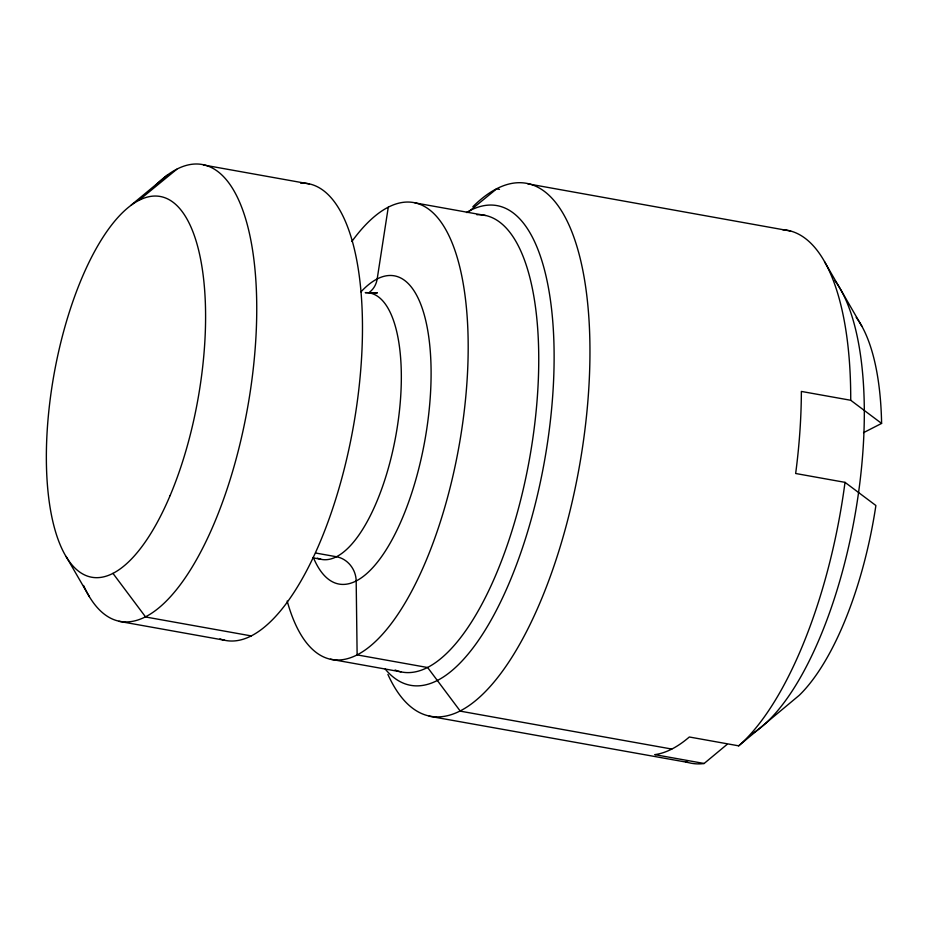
<?xml version="1.0" encoding="UTF-8"?>
<svg xmlns="http://www.w3.org/2000/svg" width="928" height="928" viewBox="0 0 928 928"><rect width="100%" height="100%" fill="white"/><g stroke="black" fill="none" stroke-linecap="round" stroke-linejoin="round"><path stroke-width="1.39" d="M388.275 207.211L377.186 278.957A23.212 20.66 62.9 0 1 369.39 292.297M726.891 744.558L704.132 763.477L654.774 754.638A270.756 102.219 -79.8 0 0 689.318 736.994L738.665 745.834L799.298 695.269A208.881 78.868 -79.8 0 0 875.893 505.516L845.014 482.351L795.656 473.5A270.756 102.219 -79.8 0 0 801.363 391.43L850.721 400.27L881.6 423.423L863.527 432.657M131.138 205.123L167.434 175.09M138.898 200.286L176.749 169.302M467.689 212.547L496.631 188.848L499.473 189.358M369.483 292.935L377.371 292.865L365.238 292.656A135.395 51.121 -79.8 0 1 395.85 435.603A135.395 51.121 -79.8 0 1 317.353 558.134M330.449 659.216L400.966 671.86M429.177 716.207L688.054 762.456M527.742 183.802L790.633 231.049M203.418 164.964L309.175 183.918M414.944 202.872L485.448 215.505M315.613 553.018L336.516 556.765A23.212 20.66 62.9 0 1 356.178 580.974L357.129 654.89L427.634 667.522L460.3 711.15L671.826 749.058M251.36 635.935L145.603 616.981L112.938 573.353M118.923 621.319L224.692 640.262M312.678 557.786L320.96 559.294M824.528 261.719L861.799 326.134M66.097 556.452L89.378 596.692M834.922 280.674A243.704 92.011 -79.8 0 1 854.294 519.088A243.704 92.011 -79.8 0 1 752.538 733.468M466.482 212.535A243.704 92.011 -79.8 0 1 544.492 461.042A243.704 92.011 -79.8 0 1 385.236 669.1M360.98 291.844A156.577 59.114 -79.8 0 1 428.98 338.65A156.577 59.114 -79.8 0 1 393.252 537.498A156.577 59.114 -79.8 0 1 313.281 557.31M156.194 184.788A232.104 87.626 -79.8 0 1 247.208 409.828A232.104 87.626 -79.8 0 1 83.555 585.475M300.591 183.141A232.104 87.626 -79.8 0 1 353.429 426.219A232.104 87.626 -79.8 0 1 219.948 638.87M351.863 241.489A232.104 87.626 -79.8 0 1 463.907 287.808A232.104 87.626 -79.8 0 1 408.169 597.62A232.104 87.626 -79.8 0 1 287.181 601.019M476.864 214.728A232.104 87.626 -79.8 0 1 529.412 459.406A232.104 87.626 -79.8 0 1 395.061 669.993M472.862 206.724A270.779 102.242 -79.8 0 1 578.794 469.707A270.779 102.242 -79.8 0 1 387.904 674.389M782.733 229.715A270.767 102.231 -79.8 0 1 850.721 400.27M845.014 482.374A270.767 102.231 -79.8 0 1 738.665 745.868M704.12 763.512A270.767 102.231 -79.8 0 1 685.479 761.679M856.184 317.422A208.881 78.868 -79.8 0 1 881.6 423.423M170.114 495.564A193.418 73.022 -79.8 0 0 161.124 196.655A193.418 73.022 -79.8 0 0 46.516 468.246A193.418 73.022 -79.8 0 0 170.114 495.564"/></g></svg>
